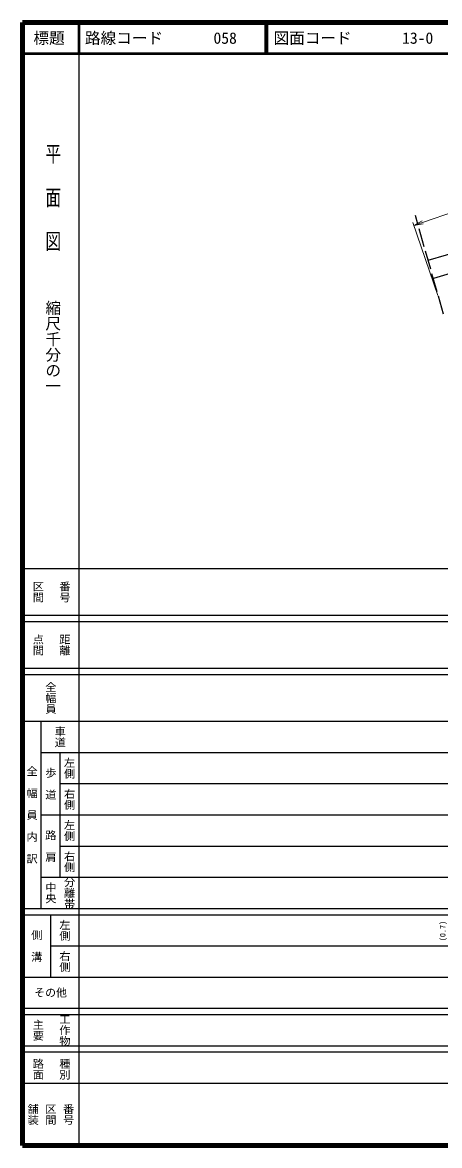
# Model space of a CAD drawing. Units: millimetres on the paper, enlarged 1000 times. Extents: x 40000 to 680000, y 20000 to 380000.
# Drawn here: x 40000 to 173499, y 20000 to 380000 of the extents above; entities that cross this region are included whole.
import ezdxf
from ezdxf.enums import TextEntityAlignment as Align

# ---------------------------------------------------------------- set-up
doc = ezdxf.new("R2010")
doc.units = ezdxf.units.MM
doc.header["$LTSCALE"] = 1000
doc.linetypes.add('DASHED', pattern=[7.5, 6, -1.5])
for name, color, linetype, lineweight in [('M-BGD', 7, 'Continuous', 25), ('M-STR-HTXT', 7, 'Continuous', 13), ('M-TTL', 2, 'Continuous', 140), ('M-TTL-BAND', 7, 'Continuous', 25), ('M-TTL-LINE', 7, 'Continuous', 50)]:
    doc.layers.add(name, color=color, linetype=linetype, lineweight=lineweight)
doc.layers.add('M-TTL-TXT', color=7, linetype='Continuous')
doc.styles.add('@ＭＳ ゴシック', font='')
doc.styles.add('ＭＳ ゴシック', font='')
doc.styles.get('@ＭＳ ゴシック').set_extended_font_data('@MS Gothic')
doc.styles.get('ＭＳ ゴシック').set_extended_font_data('MS Gothic')

# ---------------------------------------------------------------- blocks, each defined once
blk = doc.blocks.new('open_arrow')
at = {"color": 0, "linetype": 'Continuous', "lineweight": -2}
blk.add_lwpolyline([(7.5, 1.25), (0, 0), (7.5, -1.25)], dxfattribs=at)

msp = doc.modelspace()

# ---------------------------------------------------------------- linework, layer by layer
at = {"layer": 'M-BGD'}
for p, q in [((169838, 303845), (265365, 331291)), ((171656, 298018), (256265, 323507))]:
    msp.add_line(p, q, dxfattribs=at)
at = {"layer": 'M-BGD', "linetype": 'DASHED'}
msp.add_line((174766, 286466), (165791, 318116), dxfattribs=at)
at = {"layer": 'M-STR-HTXT'}
for p, q in [((165279, 314931), (232118, 337775)), ((172941, 292512), (164955, 315877))]:
    msp.add_line(p, q, dxfattribs=at)
at = {"layer": 'M-TTL'}
for p, q in [((40000, 380000), (40000, 20000)), ((680000, 380000), (40000, 380000)), ((40000, 20000), (680000, 20000))]:
    msp.add_line(p, q, dxfattribs=at)
at = {"layer": 'M-TTL-BAND'}
for p, q in [((58000, 370000), (58000, 20000)), ((40000, 205000), (579000, 205000)), ((40000, 190000), (579000, 190000)), ((40000, 188000), (579000, 188000)), ((40000, 173000), (579000, 173000)), ((40000, 171000), (579000, 171000)), ((40000, 156000), (579000, 156000)), ((46000, 96000), (46000, 156000)), ((46000, 146000), (579000, 146000)), ((52000, 146000), (52000, 106000)), ((52000, 136000), (579000, 136000)), ((46000, 126000), (579000, 126000)), ((52000, 116000), (579000, 116000)), ((46000, 106000), (579000, 106000)), ((40000, 96000), (579000, 96000)), ((40000, 94000), (579000, 94000)), ((49000, 94000), (49000, 74000)), ((49000, 84000), (579000, 84000)), ((40000, 74000), (579000, 74000)), ((40000, 64000), (579000, 64000)), ((40000, 62000), (579000, 62000)), ((40000, 52000), (579000, 52000)), ((40000, 50000), (579000, 50000)), ((40000, 40000), (579000, 40000))]:
    msp.add_line(p, q, dxfattribs=at)
at = {"layer": 'M-TTL-LINE'}
for p, q in [((58000, 380000), (58000, 370000)), ((117750, 380000), (117750, 370000)), ((118250, 380000), (118250, 370000)), ((40000, 370000), (680000, 370000))]:
    msp.add_line(p, q, dxfattribs=at)

# ---------------------------------------------------------------- block references
at = {"layer": 'M-STR-HTXT', "xscale": 400, "yscale": 400, "rotation": 18.9}
msp.add_blockref('open_arrow', (165279, 314931), dxfattribs=at)

# ---------------------------------------------------------------- texts
at = {"layer": 'M-TTL-BAND', "style": '@ＭＳ ゴシック', "width": 1.4}
msp.add_text('平  面  図', height=3666, rotation=270, dxfattribs=at).set_placement((49777, 306475), align=Align.MIDDLE_RIGHT)
at = {"layer": 'M-TTL-BAND', "style": '@ＭＳ ゴシック'}
msp.add_text('縮尺千分の一', height=3666, rotation=270, dxfattribs=at).set_placement((49777, 261030), align=Align.MIDDLE_RIGHT)
for s, p in [('区間', (45000, 197500)), ('番号', (53500, 197500)), ('点間', (45000, 180500)), ('距離', (53500, 180500)), ('全幅員', (49000, 163500)), ('車道', (52000, 151000)), ('左側', (55000, 141000)), ('全\u3000幅\u3000員\u3000内\u3000訳', (43000, 126000)), ('歩\u3000道', (49000, 136000)), ('右側', (55000, 131000)), ('左側', (55000, 121000)), ('路\u3000肩', (49000, 116000)), ('右側', (55000, 111000)), ('分離帯', (55000, 101000)), ('中央', (49000, 101000)), ('左側', (53500, 89000)), ('側\u3000溝', (44500, 84000)), ('右側', (53500, 79000)), ('工作物', (53500, 57000)), ('主要', (45000, 57000)), ('路面', (45000, 44500)), ('種別', (53500, 44500)), ('舗装', (43333, 30000)), ('区間', (49000, 30000)), ('番号', (54667, 30000))]:
    msp.add_text(s, height=2566, rotation=270, dxfattribs=at).set_placement(p, align=Align.MIDDLE_CENTER)
at = {"layer": 'M-TTL-BAND', "style": 'ＭＳ ゴシック'}
msp.add_text('(0.7)', height=1833, rotation=90, dxfattribs=at).set_placement((175962, 88764), align=Align.BOTTOM_CENTER)
msp.add_text('その他', height=2566, dxfattribs=at).set_placement((49000, 69000), align=Align.MIDDLE_CENTER)
at = {"layer": 'M-TTL-TXT', "style": 'ＭＳ ゴシック'}
msp.add_text('標題', height=3666, dxfattribs=at).set_placement((48500, 375000), align=Align.MIDDLE_CENTER)
for s, p in [('路線コード', (60000, 375000)), ('058', (101142, 375000)), ('図面コード', (120380, 375000)), ('13-0', (161521, 375000))]:
    msp.add_text(s, height=3666, dxfattribs=at).set_placement(p, align=Align.MIDDLE_LEFT)

doc.saveas('drawing.dxf')
